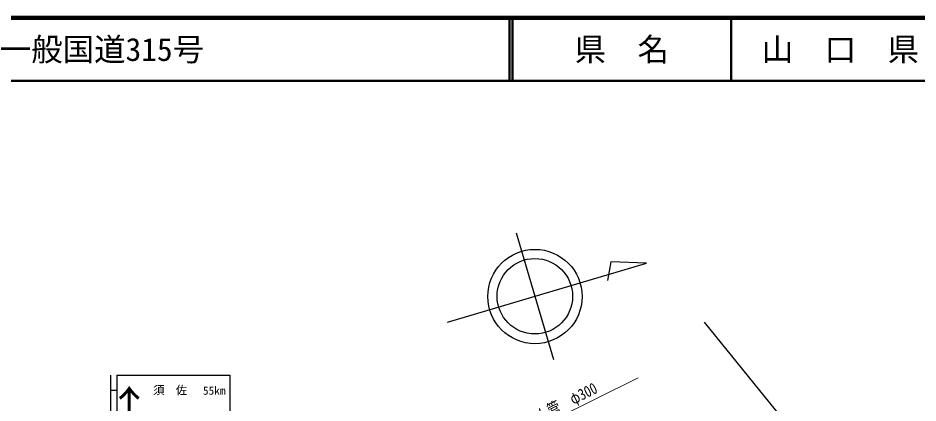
# Model space of a CAD drawing. Units: millimetres, scale not verified. Extents: x 40000 to 680000, y 20000 to 380000.
# Drawn here: x 219635 to 362717, y 318771 to 380000 of the extents above; entities that cross this region are included whole.
import ezdxf
from ezdxf.enums import TextEntityAlignment as Align

# ---------------------------------------------------------------- set-up
doc = ezdxf.new("R2010")
doc.units = ezdxf.units.MM
doc.header["$LTSCALE"] = 1000
for name, color, linetype, lineweight in [('M-BMK-OTRS', 5, 'Continuous', 25), ('M-BMK-SRVR', 3, 'Continuous', 25), ('M-STR-HTXT', 7, 'Continuous', 13), ('M-STR-STRC', 7, 'Continuous', 25), ('M-TTL', 2, 'Continuous', 140), ('M-TTL-LINE', 7, 'Continuous', 50)]:
    doc.layers.add(name, color=color, linetype=linetype, lineweight=lineweight)
doc.layers.add('M-TTL-TXT', color=7, linetype='Continuous')
doc.styles.add('ＭＳ ゴシック', font='')
doc.styles.get('ＭＳ ゴシック').set_extended_font_data('MS Gothic')

msp = doc.modelspace()

# ---------------------------------------------------------------- linework, layer by layer
at = {"layer": 'M-BMK-OTRS'}
msp.add_line((387101, 259546), (328794, 331622), dxfattribs=at)
at = {"layer": 'M-BMK-SRVR'}
for p, q in [((298820, 345812), (304792, 325680)), ((287905, 331622), (319570, 341016)), ((313907, 341220), (313379, 338266)), ((319570, 341016), (313907, 341220))]:
    msp.add_line(p, q, dxfattribs=at)
for centre, radius in [((301818, 335705), 7500), ((301806, 335746), 6000)]:
    msp.add_circle(centre, radius, dxfattribs=at)
at = {"layer": 'M-STR-HTXT'}
msp.add_lwpolyline([(293962, 278978), (291541, 309503), (318215, 322781)], dxfattribs=at)
at = {"layer": 'M-STR-STRC'}
for p, q in [((234330, 323185), (234330, 311685)), ((235330, 323185), (235330, 313685)), ((235330, 323185), (253330, 323185)), ((253330, 323185), (253330, 313685)), ((234330, 320810), (235330, 320810))]:
    msp.add_line(p, q, dxfattribs=at)
at = {"layer": 'M-TTL'}
msp.add_line((680000, 380000), (40000, 380000), dxfattribs=at)
at = {"layer": 'M-TTL-LINE'}
for p, q in [((297750, 380000), (297750, 370000)), ((298250, 380000), (298250, 370000)), ((333000, 380000), (333000, 370000)), ((40000, 370000), (680000, 370000))]:
    msp.add_line(p, q, dxfattribs=at)

# ---------------------------------------------------------------- texts
at = {"layer": 'M-STR-HTXT', "style": 'ＭＳ ゴシック', "width": 0.8}
msp.add_text('ヒューム管  φ300', height=1833, rotation=26.465, dxfattribs=at).set_placement((304794, 316310), align=Align.BOTTOM_CENTER)
at = {"layer": 'M-STR-STRC', "style": 'ＭＳ ゴシック'}
for s, height, p in [('↑', 5132, (233830, 314060)), ('55km', 1320, (249030, 319685))]:
    msp.add_text(s, height=height, dxfattribs=at).set_placement(p, align=Align.BOTTOM_LEFT)
msp.add_text('須\u3000佐', height=1320, dxfattribs=at).set_placement((243830, 320810), align=Align.MIDDLE_CENTER)
at = {"layer": 'M-TTL-TXT', "style": 'ＭＳ ゴシック'}
msp.add_text('一般国道315号', height=3666, dxfattribs=at).set_placement((216734, 375000), align=Align.MIDDLE_LEFT)
for s, p in [('県\u3000名', (315625, 375000)), ('山\u3000口\u3000県', (350375, 375000))]:
    msp.add_text(s, height=3666, dxfattribs=at).set_placement(p, align=Align.MIDDLE_CENTER)

doc.saveas('drawing.dxf')
